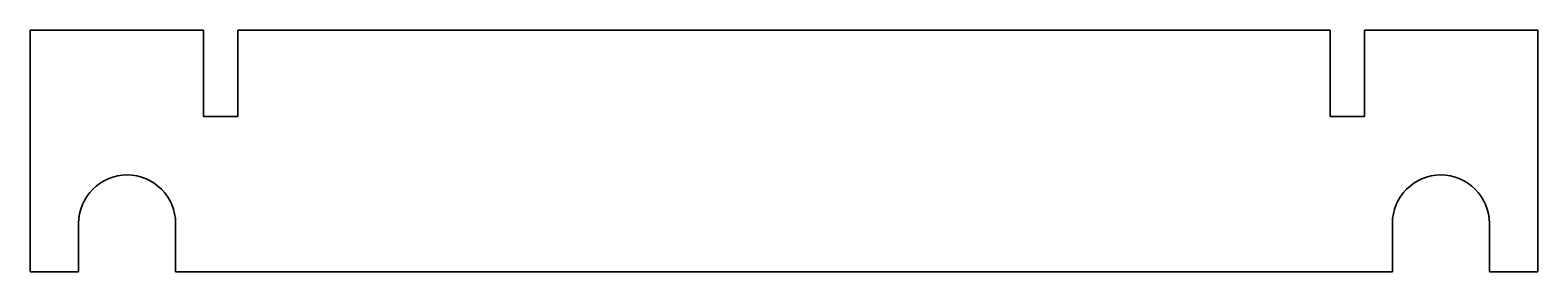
# Model space of a CAD drawing. Extents: x -69 to 366, y 70 to 140.
import ezdxf

# ---------------------------------------------------------------- set-up
doc = ezdxf.new("R2010")
doc.units = 0

msp = doc.modelspace()

# ---------------------------------------------------------------- linework, layer by layer
at = {"color": 7, "lineweight": 35}
for p, q in [((-19.134995, 139.933273), (-69.13501, 139.933273)), ((-69.13501, 70.066734), (-69.13501, 139.933273)), ((-19.134995, 139.933273), (-19.134995, 114.933273)), ((-9.134995, 114.933273), (-9.134995, 139.933273)), ((43.944992, 139.933273), (-9.134995, 139.933273)), ((253.054993, 139.933273), (43.944992, 139.933273)), ((306.13501, 139.933273), (253.054993, 139.933273)), ((306.13501, 114.933273), (306.13501, 139.933273)), ((316.13501, 139.933273), (316.13501, 114.933273)), ((366.13501, 139.933273), (316.13501, 139.933273)), ((366.13501, 70.066734), (366.13501, 139.933273)), ((-9.134995, 114.933273), (-19.134995, 114.933273)), ((316.13501, 114.933273), (306.13501, 114.933273)), ((-55.134995, 84.066727), (-55.134995, 70.066734)), ((-27.134995, 84.066727), (-27.134995, 70.066734)), ((324.13501, 84.066727), (324.13501, 70.066734)), ((352.13501, 84.066727), (352.13501, 70.066734)), ((-69.13501, 70.066734), (-55.134995, 70.066734)), ((-27.134995, 70.066734), (148.5, 70.066734)), ((148.5, 70.066734), (324.13501, 70.066734)), ((352.13501, 70.066734), (366.13501, 70.066734))]:
    msp.add_line(p, q, dxfattribs=at)
for centre, start in [((-41.134995, 84.066727), 0), ((338.13501, 84.066727), 360)]:
    msp.add_arc(centre, 14, start, 179.999995, dxfattribs=at)

doc.saveas('drawing.dxf')
